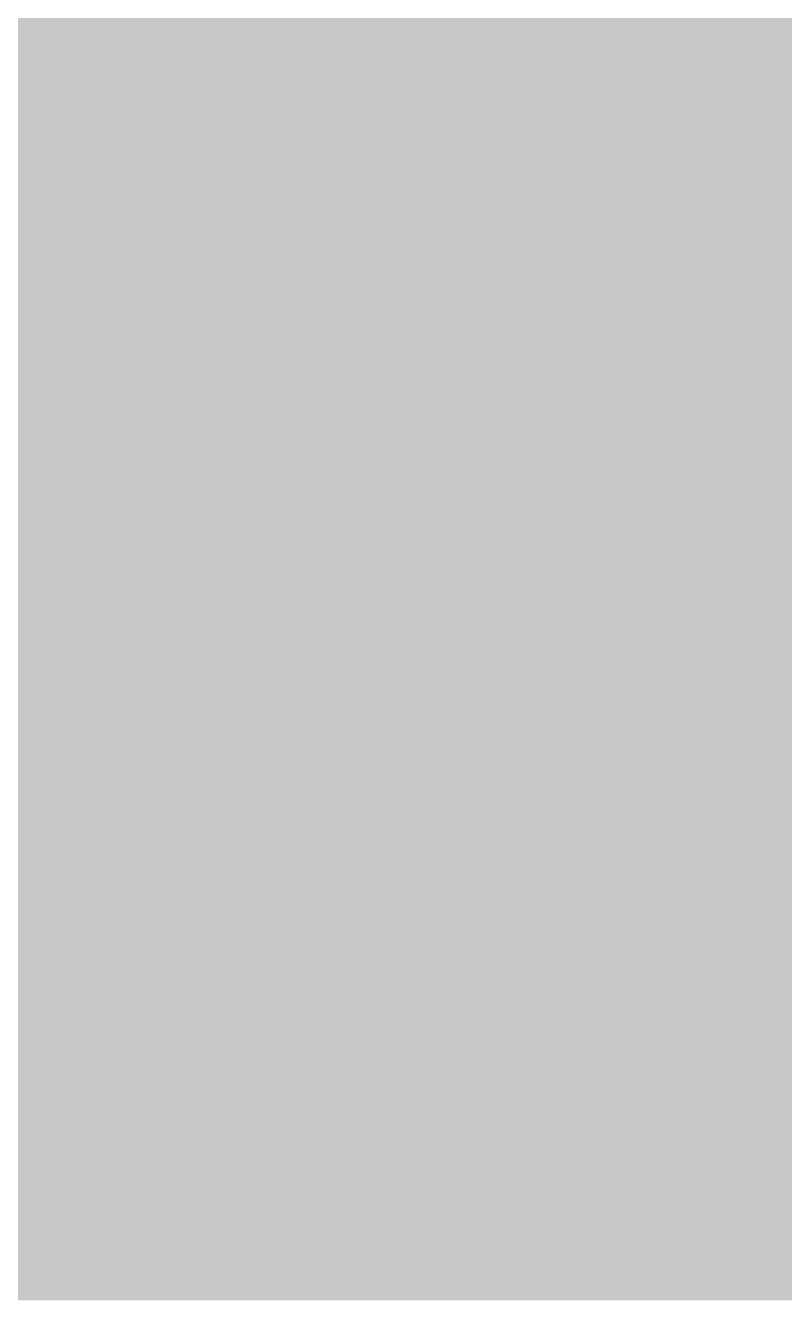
# Model space of a CAD drawing. Extents: x -0.1 to 65.1, y -1.2 to 30.1.
# Drawn here: x 26.0352 to 26.3095, y 4.9156 to 5.3763 of the extents above; entities that cross this region are included whole.
import ezdxf

# ---------------------------------------------------------------- set-up
doc = ezdxf.new("R2010")
doc.units = 0
doc.header["$MEASUREMENT"] = 0
doc.layers.get('0').update_dxf_attribs({"linetype": 'CONTINUOUS'})
doc.layers.add('2D_LINE_126', color=7, linetype='CONTINUOUS')

# ---------------------------------------------------------------- blocks, each defined once
blk = doc.blocks.new('SMOOTH_0$0254')
at = {"const_width": 0.0127}
blk.add_lwpolyline([(-0.00635, 0, 1), (0.00635, 0, 1)], format="xyb", close=True, dxfattribs=at)
blk = doc.blocks.new('DRAWING_63')
at = {"layer": '2D_LINE_126', "const_width": 0.0254}
for points in [[(-4.33197, -2.35458), (-4.32054, -2.35458), (-4.30911, -2.35458), (-4.29768, -2.35458), (-4.29768, -2.34315), (-4.28625, -2.34315), (-4.27482, -2.34315), (-4.26339, -2.34315), (-4.25196, -2.34315), (-4.24053, -2.34315), (-4.24053, -2.33172), (-4.2291, -2.33172), (-4.21767, -2.33172), (-4.20624, -2.33172), (-4.19481, -2.33172), (-4.18338, -2.33172), (-4.17195, -2.33172), (-4.16052, -2.33172), (-4.14909, -2.33172), (-4.13766, -2.33172), (-4.12623, -2.33172), (-4.1148, -2.33172), (-4.10337, -2.33172), (-4.09194, -2.33172), (-4.08051, -2.33172), (-4.06908, -2.33172), (-4.05765, -2.33172), (-4.04622, -2.33172), (-4.03479, -2.33172), (-4.02336, -2.33172)], [(-4.33197, -2.57175), (-4.32054, -2.57175), (-4.30911, -2.57175), (-4.29768, -2.57175), (-4.28625, -2.57175), (-4.27482, -2.57175), (-4.26339, -2.57175), (-4.25196, -2.57175), (-4.24053, -2.57175), (-4.2291, -2.57175), (-4.21767, -2.57175), (-4.20624, -2.57175), (-4.19481, -2.57175), (-4.18338, -2.57175), (-4.17195, -2.57175), (-4.16052, -2.57175), (-4.14909, -2.57175), (-4.13766, -2.57175), (-4.12623, -2.57175), (-4.1148, -2.57175), (-4.10337, -2.57175), (-4.09194, -2.57175), (-4.08051, -2.57175), (-4.06908, -2.57175), (-4.05765, -2.57175), (-4.04622, -2.57175), (-4.03479, -2.57175), (-4.02336, -2.57175)], [(-4.33197, -2.46888), (-4.32054, -2.46888), (-4.30911, -2.46888), (-4.29768, -2.46888), (-4.29768, -2.45745), (-4.28625, -2.45745), (-4.27482, -2.45745), (-4.26339, -2.45745), (-4.25196, -2.45745), (-4.24053, -2.45745), (-4.24053, -2.44602), (-4.2291, -2.44602), (-4.21767, -2.44602), (-4.20624, -2.44602), (-4.19481, -2.44602), (-4.18338, -2.44602), (-4.17195, -2.44602), (-4.16052, -2.44602), (-4.14909, -2.44602), (-4.13766, -2.44602), (-4.12623, -2.44602), (-4.1148, -2.44602), (-4.10337, -2.44602), (-4.09194, -2.44602), (-4.08051, -2.44602), (-4.06908, -2.44602), (-4.05765, -2.44602), (-4.04622, -2.44602), (-4.03479, -2.44602), (-4.02336, -2.44602)], [(-4.33197, -2.30886), (-4.32054, -2.30886), (-4.30911, -2.30886), (-4.29768, -2.30886), (-4.29768, -2.29743), (-4.28625, -2.29743), (-4.27482, -2.29743), (-4.26339, -2.29743), (-4.25196, -2.29743), (-4.24053, -2.29743), (-4.24053, -2.286), (-4.2291, -2.286), (-4.21767, -2.286), (-4.20624, -2.286), (-4.19481, -2.286), (-4.18338, -2.286), (-4.17195, -2.286), (-4.16052, -2.286), (-4.14909, -2.286), (-4.13766, -2.286), (-4.12623, -2.286), (-4.1148, -2.286), (-4.10337, -2.286), (-4.09194, -2.286), (-4.08051, -2.286), (-4.06908, -2.286), (-4.05765, -2.286), (-4.04622, -2.286), (-4.03479, -2.286), (-4.02336, -2.286)], [(-4.33197, -2.24028), (-4.32054, -2.24028), (-4.30911, -2.24028), (-4.29768, -2.24028), (-4.29768, -2.22885), (-4.28625, -2.22885), (-4.27482, -2.22885), (-4.26339, -2.22885), (-4.25196, -2.22885), (-4.24053, -2.22885), (-4.24053, -2.21742), (-4.2291, -2.21742), (-4.21767, -2.21742), (-4.20624, -2.21742), (-4.19481, -2.21742), (-4.18338, -2.21742), (-4.17195, -2.21742), (-4.16052, -2.21742), (-4.14909, -2.21742), (-4.13766, -2.21742), (-4.12623, -2.21742), (-4.1148, -2.21742), (-4.10337, -2.21742), (-4.09194, -2.21742), (-4.08051, -2.21742), (-4.06908, -2.21742), (-4.05765, -2.21742), (-4.04622, -2.21742), (-4.03479, -2.21742), (-4.02336, -2.21742)], [(-4.33197, -2.19456), (-4.32054, -2.19456), (-4.30911, -2.19456), (-4.29768, -2.19456), (-4.29768, -2.18313), (-4.28625, -2.18313), (-4.27482, -2.18313), (-4.26339, -2.18313), (-4.25196, -2.18313), (-4.24053, -2.18313), (-4.24053, -2.1717), (-4.2291, -2.1717), (-4.21767, -2.1717), (-4.20624, -2.1717), (-4.19481, -2.1717), (-4.18338, -2.1717), (-4.17195, -2.1717), (-4.16052, -2.1717), (-4.14909, -2.1717), (-4.13766, -2.1717), (-4.12623, -2.1717), (-4.1148, -2.1717), (-4.10337, -2.1717), (-4.09194, -2.1717), (-4.08051, -2.1717), (-4.06908, -2.1717), (-4.05765, -2.1717), (-4.04622, -2.1717), (-4.03479, -2.1717), (-4.02336, -2.1717)], [(-4.2291, -2.57175), (-4.2291, -2.56032), (-4.2291, -2.54889), (-4.2291, -2.53746), (-4.2291, -2.52603), (-4.2291, -2.5146), (-4.2291, -2.50317), (-4.2291, -2.49174), (-4.2291, -2.48031), (-4.2291, -2.46888), (-4.2291, -2.45745), (-4.2291, -2.44602), (-4.2291, -2.43459), (-4.2291, -2.42316), (-4.2291, -2.41173), (-4.2291, -2.4003), (-4.2291, -2.38887), (-4.2291, -2.37744), (-4.2291, -2.36601), (-4.2291, -2.35458), (-4.2291, -2.34315), (-4.2291, -2.33172), (-4.2291, -2.32029), (-4.2291, -2.30886), (-4.2291, -2.29743), (-4.2291, -2.286), (-4.2291, -2.27457), (-4.2291, -2.26314), (-4.2291, -2.25171), (-4.2291, -2.24028), (-4.2291, -2.22885), (-4.2291, -2.21742), (-4.2291, -2.20599), (-4.2291, -2.19456), (-4.2291, -2.18313), (-4.2291, -2.1717), (-4.2291, -2.16027), (-4.2291, -2.14884), (-4.2291, -2.13741), (-4.2291, -2.12598), (-4.2291, -2.11455), (-4.2291, -2.10312)], [(-4.21767, -2.57175), (-4.21767, -2.56032), (-4.21767, -2.54889), (-4.21767, -2.53746), (-4.21767, -2.52603), (-4.21767, -2.5146), (-4.21767, -2.50317), (-4.21767, -2.49174), (-4.21767, -2.48031), (-4.21767, -2.46888), (-4.21767, -2.45745), (-4.21767, -2.44602), (-4.21767, -2.43459), (-4.21767, -2.42316), (-4.21767, -2.41173), (-4.21767, -2.4003), (-4.21767, -2.38887), (-4.21767, -2.37744), (-4.21767, -2.36601), (-4.21767, -2.35458), (-4.21767, -2.34315), (-4.21767, -2.33172), (-4.21767, -2.32029), (-4.21767, -2.30886), (-4.21767, -2.29743), (-4.21767, -2.286), (-4.21767, -2.27457), (-4.21767, -2.26314), (-4.21767, -2.25171), (-4.21767, -2.24028), (-4.21767, -2.22885), (-4.21767, -2.21742), (-4.21767, -2.20599), (-4.21767, -2.19456), (-4.21767, -2.18313), (-4.21767, -2.1717), (-4.21767, -2.16027), (-4.21767, -2.14884), (-4.21767, -2.13741), (-4.21767, -2.12598), (-4.21767, -2.11455), (-4.21767, -2.10312)], [(-4.20624, -2.57175), (-4.20624, -2.56032), (-4.20624, -2.54889), (-4.20624, -2.53746), (-4.20624, -2.52603), (-4.20624, -2.5146), (-4.20624, -2.50317), (-4.20624, -2.49174), (-4.20624, -2.48031), (-4.20624, -2.46888), (-4.20624, -2.45745), (-4.20624, -2.44602), (-4.20624, -2.43459), (-4.20624, -2.42316), (-4.20624, -2.41173), (-4.20624, -2.4003), (-4.20624, -2.38887), (-4.20624, -2.37744), (-4.20624, -2.36601), (-4.20624, -2.35458), (-4.20624, -2.34315), (-4.20624, -2.33172), (-4.20624, -2.32029), (-4.20624, -2.30886), (-4.20624, -2.29743), (-4.20624, -2.286), (-4.20624, -2.27457), (-4.20624, -2.26314), (-4.20624, -2.25171), (-4.20624, -2.24028), (-4.20624, -2.22885), (-4.20624, -2.21742), (-4.20624, -2.20599), (-4.20624, -2.19456), (-4.20624, -2.18313), (-4.20624, -2.1717), (-4.20624, -2.16027), (-4.20624, -2.14884), (-4.20624, -2.13741), (-4.20624, -2.12598), (-4.20624, -2.11455), (-4.20624, -2.10312)], [(-4.19481, -2.57175), (-4.19481, -2.56032), (-4.19481, -2.54889), (-4.19481, -2.53746), (-4.19481, -2.52603), (-4.19481, -2.5146), (-4.19481, -2.50317), (-4.19481, -2.49174), (-4.19481, -2.48031), (-4.19481, -2.46888), (-4.19481, -2.45745), (-4.19481, -2.44602), (-4.19481, -2.43459), (-4.19481, -2.42316), (-4.19481, -2.41173), (-4.19481, -2.4003), (-4.19481, -2.38887), (-4.19481, -2.37744), (-4.19481, -2.36601), (-4.19481, -2.35458), (-4.19481, -2.34315), (-4.19481, -2.33172), (-4.19481, -2.32029), (-4.19481, -2.30886), (-4.19481, -2.29743), (-4.19481, -2.286), (-4.19481, -2.27457), (-4.19481, -2.26314), (-4.19481, -2.25171), (-4.19481, -2.24028), (-4.19481, -2.22885), (-4.19481, -2.21742), (-4.19481, -2.20599), (-4.19481, -2.19456), (-4.19481, -2.18313), (-4.19481, -2.1717), (-4.19481, -2.16027), (-4.19481, -2.14884), (-4.19481, -2.13741), (-4.19481, -2.12598), (-4.19481, -2.11455), (-4.19481, -2.10312)], [(-4.18338, -2.57175), (-4.18338, -2.56032), (-4.18338, -2.54889), (-4.18338, -2.53746), (-4.18338, -2.52603), (-4.18338, -2.5146), (-4.18338, -2.50317), (-4.18338, -2.49174), (-4.18338, -2.48031), (-4.18338, -2.46888), (-4.18338, -2.45745), (-4.18338, -2.44602), (-4.18338, -2.43459), (-4.18338, -2.42316), (-4.18338, -2.41173), (-4.18338, -2.4003), (-4.18338, -2.38887), (-4.18338, -2.37744), (-4.18338, -2.36601), (-4.18338, -2.35458), (-4.18338, -2.34315), (-4.18338, -2.33172), (-4.18338, -2.32029), (-4.18338, -2.30886), (-4.18338, -2.29743), (-4.18338, -2.286), (-4.18338, -2.27457), (-4.18338, -2.26314), (-4.18338, -2.25171), (-4.18338, -2.24028), (-4.18338, -2.22885), (-4.18338, -2.21742), (-4.18338, -2.20599), (-4.18338, -2.19456), (-4.18338, -2.18313), (-4.18338, -2.1717), (-4.18338, -2.16027), (-4.18338, -2.14884), (-4.18338, -2.13741), (-4.18338, -2.12598), (-4.18338, -2.11455), (-4.18338, -2.10312)], [(-4.17195, -2.57175), (-4.17195, -2.56032), (-4.17195, -2.54889), (-4.17195, -2.53746), (-4.17195, -2.52603), (-4.17195, -2.5146), (-4.17195, -2.50317), (-4.17195, -2.49174), (-4.17195, -2.48031), (-4.17195, -2.46888), (-4.17195, -2.45745), (-4.17195, -2.44602), (-4.17195, -2.43459), (-4.17195, -2.42316), (-4.17195, -2.41173), (-4.17195, -2.4003), (-4.17195, -2.38887), (-4.17195, -2.37744), (-4.17195, -2.36601), (-4.17195, -2.35458), (-4.17195, -2.34315), (-4.17195, -2.33172), (-4.17195, -2.32029), (-4.17195, -2.30886), (-4.17195, -2.29743), (-4.17195, -2.286), (-4.17195, -2.27457), (-4.17195, -2.26314), (-4.17195, -2.25171), (-4.17195, -2.24028), (-4.17195, -2.22885), (-4.17195, -2.21742), (-4.17195, -2.20599), (-4.17195, -2.19456), (-4.17195, -2.18313), (-4.17195, -2.1717), (-4.17195, -2.16027), (-4.17195, -2.14884), (-4.17195, -2.13741), (-4.17195, -2.12598), (-4.17195, -2.11455), (-4.17195, -2.10312)], [(-4.16052, -2.57175), (-4.16052, -2.56032), (-4.16052, -2.54889), (-4.16052, -2.53746), (-4.16052, -2.52603), (-4.16052, -2.5146), (-4.16052, -2.50317), (-4.16052, -2.49174), (-4.16052, -2.48031), (-4.16052, -2.46888), (-4.16052, -2.45745), (-4.16052, -2.44602), (-4.16052, -2.43459), (-4.16052, -2.42316), (-4.16052, -2.41173), (-4.16052, -2.4003), (-4.16052, -2.38887), (-4.16052, -2.37744), (-4.16052, -2.36601), (-4.16052, -2.35458), (-4.16052, -2.34315), (-4.16052, -2.33172), (-4.16052, -2.32029), (-4.16052, -2.30886), (-4.16052, -2.29743), (-4.16052, -2.286), (-4.16052, -2.27457), (-4.16052, -2.26314), (-4.16052, -2.25171), (-4.16052, -2.24028), (-4.16052, -2.22885), (-4.16052, -2.21742), (-4.16052, -2.20599), (-4.16052, -2.19456), (-4.16052, -2.18313), (-4.16052, -2.1717), (-4.16052, -2.16027), (-4.16052, -2.14884), (-4.16052, -2.13741), (-4.16052, -2.12598), (-4.16052, -2.11455), (-4.16052, -2.10312)], [(-4.14909, -2.57175), (-4.14909, -2.56032), (-4.14909, -2.54889), (-4.14909, -2.53746), (-4.14909, -2.52603), (-4.14909, -2.5146), (-4.14909, -2.50317), (-4.14909, -2.49174), (-4.14909, -2.48031), (-4.14909, -2.46888), (-4.14909, -2.45745), (-4.14909, -2.44602), (-4.14909, -2.43459), (-4.14909, -2.42316), (-4.14909, -2.41173), (-4.14909, -2.4003), (-4.14909, -2.38887), (-4.14909, -2.37744), (-4.14909, -2.36601), (-4.14909, -2.35458), (-4.14909, -2.34315), (-4.14909, -2.33172), (-4.14909, -2.32029), (-4.14909, -2.30886), (-4.14909, -2.29743), (-4.14909, -2.286), (-4.14909, -2.27457), (-4.14909, -2.26314), (-4.14909, -2.25171), (-4.14909, -2.24028), (-4.14909, -2.22885), (-4.14909, -2.21742), (-4.14909, -2.20599), (-4.14909, -2.19456), (-4.14909, -2.18313), (-4.14909, -2.1717), (-4.14909, -2.16027), (-4.14909, -2.14884), (-4.14909, -2.13741), (-4.14909, -2.12598), (-4.14909, -2.11455), (-4.14909, -2.10312)], [(-4.13766, -2.57175), (-4.13766, -2.56032), (-4.13766, -2.54889), (-4.13766, -2.53746), (-4.13766, -2.52603), (-4.13766, -2.5146), (-4.13766, -2.50317), (-4.13766, -2.49174), (-4.13766, -2.48031), (-4.13766, -2.46888), (-4.13766, -2.45745), (-4.13766, -2.44602), (-4.13766, -2.43459), (-4.13766, -2.42316), (-4.13766, -2.41173), (-4.13766, -2.4003), (-4.13766, -2.38887), (-4.13766, -2.37744), (-4.13766, -2.36601), (-4.13766, -2.35458), (-4.13766, -2.34315), (-4.13766, -2.33172), (-4.13766, -2.32029), (-4.13766, -2.30886), (-4.13766, -2.29743), (-4.13766, -2.286), (-4.13766, -2.27457), (-4.13766, -2.26314), (-4.13766, -2.25171), (-4.13766, -2.24028), (-4.13766, -2.22885), (-4.13766, -2.21742), (-4.13766, -2.20599), (-4.13766, -2.19456), (-4.13766, -2.18313), (-4.13766, -2.1717), (-4.13766, -2.16027), (-4.13766, -2.14884), (-4.13766, -2.13741), (-4.13766, -2.12598), (-4.13766, -2.11455), (-4.13766, -2.10312)], [(-4.12623, -2.57175), (-4.12623, -2.56032), (-4.12623, -2.54889), (-4.12623, -2.53746), (-4.12623, -2.52603), (-4.12623, -2.5146), (-4.12623, -2.50317), (-4.12623, -2.49174), (-4.12623, -2.48031), (-4.12623, -2.46888), (-4.12623, -2.45745), (-4.12623, -2.44602), (-4.12623, -2.43459), (-4.12623, -2.42316), (-4.12623, -2.41173), (-4.12623, -2.4003), (-4.12623, -2.38887), (-4.12623, -2.37744), (-4.12623, -2.36601), (-4.12623, -2.35458), (-4.12623, -2.34315), (-4.12623, -2.33172), (-4.12623, -2.32029), (-4.12623, -2.30886), (-4.12623, -2.29743), (-4.12623, -2.286), (-4.12623, -2.27457), (-4.12623, -2.26314), (-4.12623, -2.25171), (-4.12623, -2.24028), (-4.12623, -2.22885), (-4.12623, -2.21742), (-4.12623, -2.20599), (-4.12623, -2.19456), (-4.12623, -2.18313), (-4.12623, -2.1717), (-4.12623, -2.16027), (-4.12623, -2.14884), (-4.12623, -2.13741), (-4.12623, -2.12598), (-4.12623, -2.11455), (-4.12623, -2.10312)], [(-4.1148, -2.57175), (-4.1148, -2.56032), (-4.1148, -2.54889), (-4.1148, -2.53746), (-4.1148, -2.52603), (-4.1148, -2.5146), (-4.1148, -2.50317), (-4.1148, -2.49174), (-4.1148, -2.48031), (-4.1148, -2.46888), (-4.1148, -2.45745), (-4.1148, -2.44602), (-4.1148, -2.43459), (-4.1148, -2.42316), (-4.1148, -2.41173), (-4.1148, -2.4003), (-4.1148, -2.38887), (-4.1148, -2.37744), (-4.1148, -2.36601), (-4.1148, -2.35458), (-4.1148, -2.34315), (-4.1148, -2.33172), (-4.1148, -2.32029), (-4.1148, -2.30886), (-4.1148, -2.29743), (-4.1148, -2.286), (-4.1148, -2.27457), (-4.1148, -2.26314), (-4.1148, -2.25171), (-4.1148, -2.24028), (-4.1148, -2.22885), (-4.1148, -2.21742), (-4.1148, -2.20599), (-4.1148, -2.19456), (-4.1148, -2.18313), (-4.1148, -2.1717), (-4.1148, -2.16027), (-4.1148, -2.14884), (-4.1148, -2.13741), (-4.1148, -2.12598), (-4.1148, -2.11455), (-4.1148, -2.10312)], [(-4.10337, -2.57175), (-4.10337, -2.56032), (-4.10337, -2.54889), (-4.10337, -2.53746), (-4.10337, -2.52603), (-4.10337, -2.5146), (-4.10337, -2.50317), (-4.10337, -2.49174), (-4.10337, -2.48031), (-4.10337, -2.46888), (-4.10337, -2.45745), (-4.10337, -2.44602), (-4.10337, -2.43459), (-4.10337, -2.42316), (-4.10337, -2.41173), (-4.10337, -2.4003), (-4.10337, -2.38887), (-4.10337, -2.37744), (-4.10337, -2.36601), (-4.10337, -2.35458), (-4.10337, -2.34315), (-4.10337, -2.33172), (-4.10337, -2.32029), (-4.10337, -2.30886), (-4.10337, -2.29743), (-4.10337, -2.286), (-4.10337, -2.27457), (-4.10337, -2.26314), (-4.10337, -2.25171), (-4.10337, -2.24028), (-4.10337, -2.22885), (-4.10337, -2.21742), (-4.10337, -2.20599), (-4.10337, -2.19456), (-4.10337, -2.18313), (-4.10337, -2.1717), (-4.10337, -2.16027), (-4.10337, -2.14884), (-4.10337, -2.13741), (-4.10337, -2.12598), (-4.10337, -2.11455), (-4.10337, -2.10312)], [(-4.09194, -2.57175), (-4.09194, -2.56032), (-4.09194, -2.54889), (-4.09194, -2.53746), (-4.09194, -2.52603), (-4.09194, -2.5146), (-4.09194, -2.50317), (-4.09194, -2.49174), (-4.09194, -2.48031), (-4.09194, -2.46888), (-4.09194, -2.45745), (-4.09194, -2.44602), (-4.09194, -2.43459), (-4.09194, -2.42316), (-4.09194, -2.41173), (-4.09194, -2.4003), (-4.09194, -2.38887), (-4.09194, -2.37744), (-4.09194, -2.36601), (-4.09194, -2.35458), (-4.09194, -2.34315), (-4.09194, -2.33172), (-4.09194, -2.32029), (-4.09194, -2.30886), (-4.09194, -2.29743), (-4.09194, -2.286), (-4.09194, -2.27457), (-4.09194, -2.26314), (-4.09194, -2.25171), (-4.09194, -2.24028), (-4.09194, -2.22885), (-4.09194, -2.21742), (-4.09194, -2.20599), (-4.09194, -2.19456), (-4.09194, -2.18313), (-4.09194, -2.1717), (-4.09194, -2.16027), (-4.09194, -2.14884), (-4.09194, -2.13741), (-4.09194, -2.12598), (-4.09194, -2.11455), (-4.09194, -2.10312)], [(-4.08051, -2.57175), (-4.08051, -2.56032), (-4.08051, -2.54889), (-4.08051, -2.53746), (-4.08051, -2.52603), (-4.08051, -2.5146), (-4.08051, -2.50317), (-4.08051, -2.49174), (-4.08051, -2.48031), (-4.08051, -2.46888), (-4.08051, -2.45745), (-4.08051, -2.44602), (-4.08051, -2.43459), (-4.08051, -2.42316), (-4.08051, -2.41173), (-4.08051, -2.4003), (-4.08051, -2.38887), (-4.08051, -2.37744), (-4.08051, -2.36601), (-4.08051, -2.35458), (-4.08051, -2.34315), (-4.08051, -2.33172), (-4.08051, -2.32029), (-4.08051, -2.30886), (-4.08051, -2.29743), (-4.08051, -2.286), (-4.08051, -2.27457), (-4.08051, -2.26314), (-4.08051, -2.25171), (-4.08051, -2.24028), (-4.08051, -2.22885), (-4.08051, -2.21742), (-4.08051, -2.20599), (-4.08051, -2.19456), (-4.08051, -2.18313), (-4.08051, -2.1717), (-4.08051, -2.16027), (-4.08051, -2.14884), (-4.08051, -2.13741), (-4.08051, -2.12598), (-4.08051, -2.11455), (-4.08051, -2.10312)], [(-4.06908, -2.57175), (-4.06908, -2.56032), (-4.06908, -2.54889), (-4.06908, -2.53746), (-4.06908, -2.52603), (-4.06908, -2.5146), (-4.06908, -2.50317), (-4.06908, -2.49174), (-4.06908, -2.48031), (-4.06908, -2.46888), (-4.06908, -2.45745), (-4.06908, -2.44602), (-4.06908, -2.43459), (-4.06908, -2.42316), (-4.06908, -2.41173), (-4.06908, -2.4003), (-4.06908, -2.38887), (-4.06908, -2.37744), (-4.06908, -2.36601), (-4.06908, -2.35458), (-4.06908, -2.34315), (-4.06908, -2.33172), (-4.06908, -2.32029), (-4.06908, -2.30886), (-4.06908, -2.29743), (-4.06908, -2.286), (-4.06908, -2.27457), (-4.06908, -2.26314), (-4.06908, -2.25171), (-4.06908, -2.24028), (-4.06908, -2.22885), (-4.06908, -2.21742), (-4.06908, -2.20599), (-4.06908, -2.19456), (-4.06908, -2.18313), (-4.06908, -2.1717), (-4.06908, -2.16027), (-4.06908, -2.14884), (-4.06908, -2.13741), (-4.06908, -2.12598), (-4.06908, -2.11455), (-4.06908, -2.10312)], [(-4.05765, -2.57175), (-4.05765, -2.56032), (-4.05765, -2.54889), (-4.05765, -2.53746), (-4.05765, -2.52603), (-4.05765, -2.5146), (-4.05765, -2.50317), (-4.05765, -2.49174), (-4.05765, -2.48031), (-4.05765, -2.46888), (-4.05765, -2.45745), (-4.05765, -2.44602), (-4.05765, -2.43459), (-4.05765, -2.42316), (-4.05765, -2.41173), (-4.05765, -2.4003), (-4.05765, -2.38887), (-4.05765, -2.37744), (-4.05765, -2.36601), (-4.05765, -2.35458), (-4.05765, -2.34315), (-4.05765, -2.33172), (-4.05765, -2.32029), (-4.05765, -2.30886), (-4.05765, -2.29743), (-4.05765, -2.286), (-4.05765, -2.27457), (-4.05765, -2.26314), (-4.05765, -2.25171), (-4.05765, -2.24028), (-4.05765, -2.22885), (-4.05765, -2.21742), (-4.05765, -2.20599), (-4.05765, -2.19456), (-4.05765, -2.18313), (-4.05765, -2.1717), (-4.05765, -2.16027), (-4.05765, -2.14884), (-4.05765, -2.13741), (-4.05765, -2.12598), (-4.05765, -2.11455), (-4.05765, -2.10312)], [(-4.04622, -2.57175), (-4.04622, -2.56032), (-4.04622, -2.54889), (-4.04622, -2.53746), (-4.04622, -2.52603), (-4.04622, -2.5146), (-4.04622, -2.50317), (-4.04622, -2.49174), (-4.04622, -2.48031), (-4.04622, -2.46888), (-4.04622, -2.45745), (-4.04622, -2.44602), (-4.04622, -2.43459), (-4.04622, -2.42316), (-4.04622, -2.41173), (-4.04622, -2.4003), (-4.04622, -2.38887), (-4.04622, -2.37744), (-4.04622, -2.36601), (-4.04622, -2.35458), (-4.04622, -2.34315), (-4.04622, -2.33172), (-4.04622, -2.32029), (-4.04622, -2.30886), (-4.04622, -2.29743), (-4.04622, -2.286), (-4.04622, -2.27457), (-4.04622, -2.26314), (-4.04622, -2.25171), (-4.04622, -2.24028), (-4.04622, -2.22885), (-4.04622, -2.21742), (-4.04622, -2.20599), (-4.04622, -2.19456), (-4.04622, -2.18313), (-4.04622, -2.1717), (-4.04622, -2.16027), (-4.04622, -2.14884), (-4.04622, -2.13741), (-4.04622, -2.12598), (-4.04622, -2.11455), (-4.04622, -2.10312)], [(-4.03479, -2.57175), (-4.03479, -2.56032), (-4.03479, -2.54889), (-4.03479, -2.53746), (-4.03479, -2.52603), (-4.03479, -2.5146), (-4.03479, -2.50317), (-4.03479, -2.49174), (-4.03479, -2.48031), (-4.03479, -2.46888), (-4.03479, -2.45745), (-4.03479, -2.44602), (-4.03479, -2.43459), (-4.03479, -2.42316), (-4.03479, -2.41173), (-4.03479, -2.4003), (-4.03479, -2.38887), (-4.03479, -2.37744), (-4.03479, -2.36601), (-4.03479, -2.35458), (-4.03479, -2.34315), (-4.03479, -2.33172), (-4.03479, -2.32029), (-4.03479, -2.30886), (-4.03479, -2.29743), (-4.03479, -2.286), (-4.03479, -2.27457), (-4.03479, -2.26314), (-4.03479, -2.25171), (-4.03479, -2.24028), (-4.03479, -2.22885), (-4.03479, -2.21742), (-4.03479, -2.20599), (-4.03479, -2.19456), (-4.03479, -2.18313), (-4.03479, -2.1717), (-4.03479, -2.16027), (-4.03479, -2.14884), (-4.03479, -2.13741), (-4.03479, -2.12598), (-4.03479, -2.11455), (-4.03479, -2.10312)], [(-4.33197, -2.41173), (-4.32054, -2.41173), (-4.30911, -2.41173), (-4.29768, -2.41173), (-4.29768, -2.4003), (-4.28625, -2.4003), (-4.27482, -2.4003), (-4.26339, -2.4003), (-4.25196, -2.4003), (-4.24053, -2.4003), (-4.24053, -2.38887), (-4.2291, -2.38887), (-4.21767, -2.38887), (-4.20624, -2.38887), (-4.19481, -2.38887), (-4.18338, -2.38887), (-4.17195, -2.38887), (-4.16052, -2.38887), (-4.14909, -2.38887), (-4.13766, -2.38887), (-4.12623, -2.38887), (-4.1148, -2.38887), (-4.10337, -2.38887), (-4.09194, -2.38887), (-4.08051, -2.38887), (-4.06908, -2.38887), (-4.05765, -2.38887), (-4.04622, -2.38887), (-4.03479, -2.38887), (-4.02336, -2.38887)], [(-4.02336, -2.37744), (-4.03479, -2.37744), (-4.04622, -2.37744), (-4.05765, -2.37744), (-4.06908, -2.37744), (-4.08051, -2.37744), (-4.09194, -2.37744), (-4.10337, -2.37744), (-4.1148, -2.37744), (-4.12623, -2.37744), (-4.13766, -2.37744), (-4.14909, -2.37744), (-4.16052, -2.37744), (-4.17195, -2.37744), (-4.18338, -2.37744), (-4.19481, -2.37744), (-4.20624, -2.37744), (-4.21767, -2.37744), (-4.2291, -2.37744), (-4.24053, -2.37744), (-4.24053, -2.38887), (-4.25196, -2.38887), (-4.26339, -2.38887), (-4.27482, -2.38887), (-4.28625, -2.38887), (-4.29768, -2.38887), (-4.29768, -2.4003), (-4.30911, -2.4003), (-4.32054, -2.4003), (-4.33197, -2.4003)], [(-4.28625, -2.57175), (-4.28625, -2.56032), (-4.28625, -2.54889), (-4.28625, -2.53746), (-4.28625, -2.52603), (-4.28625, -2.5146), (-4.28625, -2.50317), (-4.28625, -2.49174), (-4.28625, -2.48031), (-4.28625, -2.46888), (-4.28625, -2.45745), (-4.28625, -2.44602), (-4.28625, -2.43459), (-4.28625, -2.42316), (-4.28625, -2.41173), (-4.28625, -2.4003), (-4.28625, -2.38887), (-4.28625, -2.37744), (-4.28625, -2.36601), (-4.28625, -2.35458), (-4.28625, -2.34315), (-4.28625, -2.33172), (-4.28625, -2.32029), (-4.28625, -2.30886), (-4.28625, -2.29743), (-4.28625, -2.286), (-4.28625, -2.27457), (-4.28625, -2.26314), (-4.28625, -2.25171), (-4.28625, -2.24028), (-4.28625, -2.22885), (-4.28625, -2.21742), (-4.28625, -2.20599), (-4.28625, -2.19456), (-4.28625, -2.18313), (-4.28625, -2.1717), (-4.28625, -2.16027), (-4.28625, -2.14884), (-4.28625, -2.13741), (-4.28625, -2.12598), (-4.28625, -2.11455), (-4.28625, -2.10312)], [(-4.27482, -2.57175), (-4.27482, -2.56032), (-4.27482, -2.54889), (-4.27482, -2.53746), (-4.27482, -2.52603), (-4.27482, -2.5146), (-4.27482, -2.50317), (-4.27482, -2.49174), (-4.27482, -2.48031), (-4.27482, -2.46888), (-4.27482, -2.45745), (-4.27482, -2.44602), (-4.27482, -2.43459), (-4.27482, -2.42316), (-4.27482, -2.41173), (-4.27482, -2.4003), (-4.27482, -2.38887), (-4.27482, -2.37744), (-4.27482, -2.36601), (-4.27482, -2.35458), (-4.27482, -2.34315), (-4.27482, -2.33172), (-4.27482, -2.32029), (-4.27482, -2.30886), (-4.27482, -2.29743), (-4.27482, -2.286), (-4.27482, -2.27457), (-4.27482, -2.26314), (-4.27482, -2.25171), (-4.27482, -2.24028), (-4.27482, -2.22885), (-4.27482, -2.21742), (-4.27482, -2.20599), (-4.27482, -2.19456), (-4.27482, -2.18313), (-4.27482, -2.1717), (-4.27482, -2.16027), (-4.27482, -2.14884), (-4.27482, -2.13741), (-4.27482, -2.12598), (-4.27482, -2.11455), (-4.27482, -2.10312)], [(-4.26339, -2.57175), (-4.26339, -2.56032), (-4.26339, -2.54889), (-4.26339, -2.53746), (-4.26339, -2.52603), (-4.26339, -2.5146), (-4.26339, -2.50317), (-4.26339, -2.49174), (-4.26339, -2.48031), (-4.26339, -2.46888), (-4.26339, -2.45745), (-4.26339, -2.44602), (-4.26339, -2.43459), (-4.26339, -2.42316), (-4.26339, -2.41173), (-4.26339, -2.4003), (-4.26339, -2.38887), (-4.26339, -2.37744), (-4.26339, -2.36601), (-4.26339, -2.35458), (-4.26339, -2.34315), (-4.26339, -2.33172), (-4.26339, -2.32029), (-4.26339, -2.30886), (-4.26339, -2.29743), (-4.26339, -2.286), (-4.26339, -2.27457), (-4.26339, -2.26314), (-4.26339, -2.25171), (-4.26339, -2.24028), (-4.26339, -2.22885), (-4.26339, -2.21742), (-4.26339, -2.20599), (-4.26339, -2.19456), (-4.26339, -2.18313), (-4.26339, -2.1717), (-4.26339, -2.16027), (-4.26339, -2.14884), (-4.26339, -2.13741), (-4.26339, -2.12598), (-4.26339, -2.11455), (-4.26339, -2.10312)], [(-4.25196, -2.57175), (-4.25196, -2.56032), (-4.25196, -2.54889), (-4.25196, -2.53746), (-4.25196, -2.52603), (-4.25196, -2.5146), (-4.25196, -2.50317), (-4.25196, -2.49174), (-4.25196, -2.48031), (-4.25196, -2.46888), (-4.25196, -2.45745), (-4.25196, -2.44602), (-4.25196, -2.43459), (-4.25196, -2.42316), (-4.25196, -2.41173), (-4.25196, -2.4003), (-4.25196, -2.38887), (-4.25196, -2.37744), (-4.25196, -2.36601), (-4.25196, -2.35458), (-4.25196, -2.34315), (-4.25196, -2.33172), (-4.25196, -2.32029), (-4.25196, -2.30886), (-4.25196, -2.29743), (-4.25196, -2.286), (-4.25196, -2.27457), (-4.25196, -2.26314), (-4.25196, -2.25171), (-4.25196, -2.24028), (-4.25196, -2.22885), (-4.25196, -2.21742), (-4.25196, -2.20599), (-4.25196, -2.19456), (-4.25196, -2.18313), (-4.25196, -2.1717), (-4.25196, -2.16027), (-4.25196, -2.14884), (-4.25196, -2.13741), (-4.25196, -2.12598), (-4.25196, -2.11455), (-4.25196, -2.10312)], [(-4.32054, -2.57175), (-4.32054, -2.56032), (-4.32054, -2.54889), (-4.32054, -2.53746), (-4.32054, -2.52603), (-4.32054, -2.5146), (-4.32054, -2.50317), (-4.32054, -2.49174), (-4.32054, -2.48031), (-4.32054, -2.46888), (-4.32054, -2.45745), (-4.32054, -2.44602), (-4.32054, -2.43459), (-4.32054, -2.42316), (-4.32054, -2.41173), (-4.32054, -2.4003), (-4.32054, -2.38887), (-4.32054, -2.37744), (-4.32054, -2.36601), (-4.32054, -2.35458), (-4.32054, -2.34315), (-4.32054, -2.33172), (-4.32054, -2.32029), (-4.32054, -2.30886), (-4.32054, -2.29743), (-4.32054, -2.286), (-4.32054, -2.27457), (-4.32054, -2.26314), (-4.32054, -2.25171), (-4.32054, -2.24028), (-4.32054, -2.22885), (-4.32054, -2.21742), (-4.32054, -2.20599), (-4.32054, -2.19456), (-4.32054, -2.18313), (-4.32054, -2.1717), (-4.32054, -2.16027), (-4.32054, -2.14884), (-4.32054, -2.13741), (-4.32054, -2.12598), (-4.32054, -2.11455), (-4.32054, -2.10312)], [(-4.30911, -2.57175), (-4.30911, -2.56032), (-4.30911, -2.54889), (-4.30911, -2.53746), (-4.30911, -2.52603), (-4.30911, -2.5146), (-4.30911, -2.50317), (-4.30911, -2.49174), (-4.30911, -2.48031), (-4.30911, -2.46888), (-4.30911, -2.45745), (-4.30911, -2.44602), (-4.30911, -2.43459), (-4.30911, -2.42316), (-4.30911, -2.41173), (-4.30911, -2.4003), (-4.30911, -2.38887), (-4.30911, -2.37744), (-4.30911, -2.36601), (-4.30911, -2.35458), (-4.30911, -2.34315), (-4.30911, -2.33172), (-4.30911, -2.32029), (-4.30911, -2.30886), (-4.30911, -2.29743), (-4.30911, -2.286), (-4.30911, -2.27457), (-4.30911, -2.26314), (-4.30911, -2.25171), (-4.30911, -2.24028), (-4.30911, -2.22885), (-4.30911, -2.21742), (-4.30911, -2.20599), (-4.30911, -2.19456), (-4.30911, -2.18313), (-4.30911, -2.1717), (-4.30911, -2.16027), (-4.30911, -2.14884), (-4.30911, -2.13741), (-4.30911, -2.12598), (-4.30911, -2.11455), (-4.30911, -2.10312)], [(-4.33197, -2.43459), (-4.32054, -2.43459), (-4.30911, -2.43459), (-4.29768, -2.43459), (-4.29768, -2.42316), (-4.28625, -2.42316), (-4.27482, -2.42316), (-4.26339, -2.42316), (-4.25196, -2.42316), (-4.24053, -2.42316), (-4.24053, -2.41173), (-4.2291, -2.41173), (-4.21767, -2.41173), (-4.20624, -2.41173), (-4.19481, -2.41173), (-4.18338, -2.41173), (-4.17195, -2.41173), (-4.16052, -2.41173), (-4.14909, -2.41173), (-4.13766, -2.41173), (-4.12623, -2.41173), (-4.1148, -2.41173), (-4.10337, -2.41173), (-4.09194, -2.41173), (-4.08051, -2.41173), (-4.06908, -2.41173), (-4.05765, -2.41173), (-4.04622, -2.41173), (-4.03479, -2.41173), (-4.02336, -2.41173)], [(-4.02336, -2.4003), (-4.03479, -2.4003), (-4.04622, -2.4003), (-4.05765, -2.4003), (-4.06908, -2.4003), (-4.08051, -2.4003), (-4.09194, -2.4003), (-4.10337, -2.4003), (-4.1148, -2.4003), (-4.12623, -2.4003), (-4.13766, -2.4003), (-4.14909, -2.4003), (-4.16052, -2.4003), (-4.17195, -2.4003), (-4.18338, -2.4003), (-4.19481, -2.4003), (-4.20624, -2.4003), (-4.21767, -2.4003), (-4.2291, -2.4003), (-4.24053, -2.4003), (-4.24053, -2.41173), (-4.25196, -2.41173), (-4.26339, -2.41173), (-4.27482, -2.41173), (-4.28625, -2.41173), (-4.29768, -2.41173), (-4.29768, -2.42316), (-4.30911, -2.42316), (-4.32054, -2.42316), (-4.33197, -2.42316)], [(-4.02336, -2.46888), (-4.03479, -2.46888), (-4.04622, -2.46888), (-4.05765, -2.46888), (-4.06908, -2.46888), (-4.08051, -2.46888), (-4.09194, -2.46888), (-4.10337, -2.46888), (-4.1148, -2.46888), (-4.12623, -2.46888), (-4.13766, -2.46888), (-4.14909, -2.46888), (-4.16052, -2.46888), (-4.17195, -2.46888), (-4.18338, -2.46888), (-4.19481, -2.46888), (-4.20624, -2.46888), (-4.21767, -2.46888), (-4.2291, -2.46888), (-4.24053, -2.46888), (-4.24053, -2.48031), (-4.25196, -2.48031), (-4.26339, -2.48031), (-4.27482, -2.48031), (-4.28625, -2.48031), (-4.29768, -2.48031), (-4.29768, -2.49174), (-4.30911, -2.49174), (-4.32054, -2.49174), (-4.33197, -2.49174)], [(-4.33197, -2.50317), (-4.32054, -2.50317), (-4.30911, -2.50317), (-4.29768, -2.50317), (-4.29768, -2.5146), (-4.30911, -2.5146), (-4.32054, -2.5146), (-4.33197, -2.5146)], [(-4.02336, -2.53746), (-4.03479, -2.53746), (-4.04622, -2.53746), (-4.05765, -2.53746), (-4.06908, -2.53746), (-4.08051, -2.53746), (-4.09194, -2.53746), (-4.10337, -2.53746), (-4.1148, -2.53746), (-4.12623, -2.53746), (-4.13766, -2.53746), (-4.14909, -2.53746), (-4.16052, -2.53746), (-4.17195, -2.53746), (-4.18338, -2.53746), (-4.19481, -2.53746), (-4.20624, -2.53746), (-4.21767, -2.53746), (-4.2291, -2.53746), (-4.24053, -2.53746), (-4.24053, -2.54889), (-4.25196, -2.54889), (-4.26339, -2.54889), (-4.27482, -2.54889), (-4.28625, -2.54889), (-4.29768, -2.54889), (-4.29768, -2.56032), (-4.30911, -2.56032), (-4.32054, -2.56032), (-4.33197, -2.56032)], [(-4.02336, -2.50317), (-4.03479, -2.50317), (-4.04622, -2.50317), (-4.05765, -2.50317), (-4.06908, -2.50317), (-4.08051, -2.50317), (-4.09194, -2.50317), (-4.10337, -2.50317), (-4.1148, -2.50317), (-4.12623, -2.50317), (-4.13766, -2.50317), (-4.14909, -2.50317), (-4.16052, -2.50317), (-4.17195, -2.50317), (-4.18338, -2.50317), (-4.19481, -2.50317), (-4.20624, -2.50317), (-4.21767, -2.50317), (-4.2291, -2.50317), (-4.24053, -2.50317), (-4.24053, -2.5146), (-4.25196, -2.5146), (-4.26339, -2.5146), (-4.27482, -2.5146), (-4.28625, -2.5146), (-4.29768, -2.5146), (-4.29768, -2.52603), (-4.30911, -2.52603), (-4.32054, -2.52603), (-4.33197, -2.52603)], [(-4.02336, -2.5146), (-4.03479, -2.5146), (-4.04622, -2.5146), (-4.05765, -2.5146), (-4.06908, -2.5146), (-4.08051, -2.5146), (-4.09194, -2.5146), (-4.10337, -2.5146), (-4.1148, -2.5146), (-4.12623, -2.5146), (-4.13766, -2.5146), (-4.14909, -2.5146), (-4.16052, -2.5146), (-4.17195, -2.5146), (-4.18338, -2.5146), (-4.19481, -2.5146), (-4.20624, -2.5146), (-4.21767, -2.5146), (-4.2291, -2.5146), (-4.24053, -2.5146), (-4.24053, -2.52603), (-4.25196, -2.52603), (-4.26339, -2.52603), (-4.27482, -2.52603), (-4.28625, -2.52603), (-4.29768, -2.52603), (-4.29768, -2.53746), (-4.30911, -2.53746), (-4.32054, -2.53746), (-4.33197, -2.53746)], [(-4.33197, -2.38887), (-4.32054, -2.38887), (-4.30911, -2.38887), (-4.29768, -2.38887), (-4.29768, -2.37744), (-4.28625, -2.37744), (-4.27482, -2.37744), (-4.26339, -2.37744), (-4.25196, -2.37744), (-4.24053, -2.37744), (-4.24053, -2.36601), (-4.2291, -2.36601), (-4.21767, -2.36601), (-4.20624, -2.36601), (-4.19481, -2.36601), (-4.18338, -2.36601), (-4.17195, -2.36601), (-4.16052, -2.36601), (-4.14909, -2.36601), (-4.13766, -2.36601), (-4.12623, -2.36601), (-4.1148, -2.36601), (-4.10337, -2.36601), (-4.09194, -2.36601), (-4.08051, -2.36601), (-4.06908, -2.36601), (-4.05765, -2.36601), (-4.04622, -2.36601), (-4.03479, -2.36601), (-4.02336, -2.36601)], [(-4.02336, -2.35458), (-4.03479, -2.35458), (-4.04622, -2.35458), (-4.05765, -2.35458), (-4.06908, -2.35458), (-4.08051, -2.35458), (-4.09194, -2.35458), (-4.10337, -2.35458), (-4.1148, -2.35458), (-4.12623, -2.35458), (-4.13766, -2.35458), (-4.14909, -2.35458), (-4.16052, -2.35458), (-4.17195, -2.35458), (-4.18338, -2.35458), (-4.19481, -2.35458), (-4.20624, -2.35458), (-4.21767, -2.35458), (-4.2291, -2.35458), (-4.24053, -2.35458), (-4.24053, -2.36601), (-4.25196, -2.36601), (-4.26339, -2.36601), (-4.27482, -2.36601), (-4.28625, -2.36601), (-4.29768, -2.36601), (-4.29768, -2.37744), (-4.30911, -2.37744), (-4.32054, -2.37744), (-4.33197, -2.37744)], [(-4.33197, -2.34315), (-4.32054, -2.34315), (-4.30911, -2.34315), (-4.29768, -2.34315), (-4.29768, -2.33172), (-4.28625, -2.33172), (-4.27482, -2.33172), (-4.26339, -2.33172), (-4.25196, -2.33172), (-4.24053, -2.33172), (-4.24053, -2.32029), (-4.2291, -2.32029), (-4.21767, -2.32029), (-4.20624, -2.32029), (-4.19481, -2.32029), (-4.18338, -2.32029), (-4.17195, -2.32029), (-4.16052, -2.32029), (-4.14909, -2.32029), (-4.13766, -2.32029), (-4.12623, -2.32029), (-4.1148, -2.32029), (-4.10337, -2.32029), (-4.09194, -2.32029), (-4.08051, -2.32029), (-4.06908, -2.32029), (-4.05765, -2.32029), (-4.04622, -2.32029), (-4.03479, -2.32029), (-4.02336, -2.32029)], [(-4.02336, -2.30886), (-4.03479, -2.30886), (-4.04622, -2.30886), (-4.05765, -2.30886), (-4.06908, -2.30886), (-4.08051, -2.30886), (-4.09194, -2.30886), (-4.10337, -2.30886), (-4.1148, -2.30886), (-4.12623, -2.30886), (-4.13766, -2.30886), (-4.14909, -2.30886), (-4.16052, -2.30886), (-4.17195, -2.30886), (-4.18338, -2.30886), (-4.19481, -2.30886), (-4.20624, -2.30886), (-4.21767, -2.30886), (-4.2291, -2.30886), (-4.24053, -2.30886), (-4.24053, -2.32029), (-4.25196, -2.32029), (-4.26339, -2.32029), (-4.27482, -2.32029), (-4.28625, -2.32029), (-4.29768, -2.32029), (-4.29768, -2.33172), (-4.30911, -2.33172), (-4.32054, -2.33172), (-4.33197, -2.33172)], [(-4.29768, -2.10312), (-4.29768, -2.11455), (-4.30911, -2.11455), (-4.32054, -2.11455), (-4.33197, -2.11455)], [(-4.24053, -2.10312), (-4.24053, -2.11455), (-4.25196, -2.11455), (-4.26339, -2.11455), (-4.27482, -2.11455), (-4.28625, -2.11455), (-4.29768, -2.11455), (-4.29768, -2.12598), (-4.30911, -2.12598), (-4.32054, -2.12598), (-4.33197, -2.12598)], [(-4.02336, -2.11455), (-4.03479, -2.11455), (-4.04622, -2.11455), (-4.05765, -2.11455), (-4.06908, -2.11455), (-4.08051, -2.11455), (-4.09194, -2.11455), (-4.10337, -2.11455), (-4.1148, -2.11455), (-4.12623, -2.11455), (-4.13766, -2.11455), (-4.14909, -2.11455), (-4.16052, -2.11455), (-4.17195, -2.11455), (-4.18338, -2.11455), (-4.19481, -2.11455), (-4.20624, -2.11455), (-4.21767, -2.11455), (-4.2291, -2.11455), (-4.24053, -2.11455), (-4.24053, -2.12598), (-4.25196, -2.12598), (-4.26339, -2.12598), (-4.27482, -2.12598), (-4.28625, -2.12598), (-4.29768, -2.12598), (-4.29768, -2.13741), (-4.30911, -2.13741), (-4.32054, -2.13741), (-4.33197, -2.13741)], [(-4.02336, -2.12598), (-4.03479, -2.12598), (-4.04622, -2.12598), (-4.05765, -2.12598), (-4.06908, -2.12598), (-4.08051, -2.12598), (-4.09194, -2.12598), (-4.10337, -2.12598), (-4.1148, -2.12598), (-4.12623, -2.12598), (-4.13766, -2.12598), (-4.14909, -2.12598), (-4.16052, -2.12598), (-4.17195, -2.12598), (-4.18338, -2.12598), (-4.19481, -2.12598), (-4.20624, -2.12598), (-4.21767, -2.12598), (-4.2291, -2.12598), (-4.24053, -2.12598), (-4.24053, -2.13741), (-4.25196, -2.13741), (-4.26339, -2.13741), (-4.27482, -2.13741), (-4.28625, -2.13741), (-4.29768, -2.13741), (-4.29768, -2.14884), (-4.30911, -2.14884), (-4.32054, -2.14884), (-4.33197, -2.14884)], [(-4.02336, -2.13741), (-4.03479, -2.13741), (-4.04622, -2.13741), (-4.05765, -2.13741), (-4.06908, -2.13741), (-4.08051, -2.13741), (-4.09194, -2.13741), (-4.10337, -2.13741), (-4.1148, -2.13741), (-4.12623, -2.13741), (-4.13766, -2.13741), (-4.14909, -2.13741), (-4.16052, -2.13741), (-4.17195, -2.13741), (-4.18338, -2.13741), (-4.19481, -2.13741), (-4.20624, -2.13741), (-4.21767, -2.13741), (-4.2291, -2.13741), (-4.24053, -2.13741), (-4.24053, -2.14884), (-4.25196, -2.14884), (-4.26339, -2.14884), (-4.27482, -2.14884), (-4.28625, -2.14884), (-4.29768, -2.14884), (-4.29768, -2.16027), (-4.30911, -2.16027), (-4.32054, -2.16027), (-4.33197, -2.16027)], [(-4.02336, -2.14884), (-4.03479, -2.14884), (-4.04622, -2.14884), (-4.05765, -2.14884), (-4.06908, -2.14884), (-4.08051, -2.14884), (-4.09194, -2.14884), (-4.10337, -2.14884), (-4.1148, -2.14884), (-4.12623, -2.14884), (-4.13766, -2.14884), (-4.14909, -2.14884), (-4.16052, -2.14884), (-4.17195, -2.14884), (-4.18338, -2.14884), (-4.19481, -2.14884), (-4.20624, -2.14884), (-4.21767, -2.14884), (-4.2291, -2.14884), (-4.24053, -2.14884), (-4.24053, -2.16027), (-4.25196, -2.16027), (-4.26339, -2.16027), (-4.27482, -2.16027), (-4.28625, -2.16027), (-4.29768, -2.16027), (-4.29768, -2.1717), (-4.30911, -2.1717), (-4.32054, -2.1717), (-4.33197, -2.1717)], [(-4.02336, -2.16027), (-4.03479, -2.16027), (-4.04622, -2.16027), (-4.05765, -2.16027), (-4.06908, -2.16027), (-4.08051, -2.16027), (-4.09194, -2.16027), (-4.10337, -2.16027), (-4.1148, -2.16027), (-4.12623, -2.16027), (-4.13766, -2.16027), (-4.14909, -2.16027), (-4.16052, -2.16027), (-4.17195, -2.16027), (-4.18338, -2.16027), (-4.19481, -2.16027), (-4.20624, -2.16027), (-4.21767, -2.16027), (-4.2291, -2.16027), (-4.24053, -2.16027), (-4.24053, -2.1717), (-4.25196, -2.1717), (-4.26339, -2.1717), (-4.27482, -2.1717), (-4.28625, -2.1717), (-4.29768, -2.1717), (-4.29768, -2.18313), (-4.30911, -2.18313), (-4.32054, -2.18313), (-4.33197, -2.18313)], [(-4.02336, -2.19456), (-4.03479, -2.19456), (-4.04622, -2.19456), (-4.05765, -2.19456), (-4.06908, -2.19456), (-4.08051, -2.19456), (-4.09194, -2.19456), (-4.10337, -2.19456), (-4.1148, -2.19456), (-4.12623, -2.19456), (-4.13766, -2.19456), (-4.14909, -2.19456), (-4.16052, -2.19456), (-4.17195, -2.19456), (-4.18338, -2.19456), (-4.19481, -2.19456), (-4.20624, -2.19456), (-4.21767, -2.19456), (-4.2291, -2.19456), (-4.24053, -2.19456), (-4.24053, -2.20599), (-4.25196, -2.20599), (-4.26339, -2.20599), (-4.27482, -2.20599), (-4.28625, -2.20599), (-4.29768, -2.20599), (-4.29768, -2.21742), (-4.30911, -2.21742), (-4.32054, -2.21742), (-4.33197, -2.21742)], [(-4.33197, -2.20599), (-4.32054, -2.20599), (-4.30911, -2.20599), (-4.29768, -2.20599), (-4.29768, -2.19456), (-4.28625, -2.19456), (-4.27482, -2.19456), (-4.26339, -2.19456), (-4.25196, -2.19456), (-4.24053, -2.19456), (-4.24053, -2.18313), (-4.2291, -2.18313), (-4.21767, -2.18313), (-4.20624, -2.18313), (-4.19481, -2.18313), (-4.18338, -2.18313), (-4.17195, -2.18313), (-4.16052, -2.18313), (-4.14909, -2.18313), (-4.13766, -2.18313), (-4.12623, -2.18313), (-4.1148, -2.18313), (-4.10337, -2.18313), (-4.09194, -2.18313), (-4.08051, -2.18313), (-4.06908, -2.18313), (-4.05765, -2.18313), (-4.04622, -2.18313), (-4.03479, -2.18313), (-4.02336, -2.18313)], [(-4.02336, -2.20599), (-4.03479, -2.20599), (-4.04622, -2.20599), (-4.05765, -2.20599), (-4.06908, -2.20599), (-4.08051, -2.20599), (-4.09194, -2.20599), (-4.10337, -2.20599), (-4.1148, -2.20599), (-4.12623, -2.20599), (-4.13766, -2.20599), (-4.14909, -2.20599), (-4.16052, -2.20599), (-4.17195, -2.20599), (-4.18338, -2.20599), (-4.19481, -2.20599), (-4.20624, -2.20599), (-4.21767, -2.20599), (-4.2291, -2.20599), (-4.24053, -2.20599), (-4.24053, -2.21742), (-4.25196, -2.21742), (-4.26339, -2.21742), (-4.27482, -2.21742), (-4.28625, -2.21742), (-4.29768, -2.21742), (-4.29768, -2.22885), (-4.30911, -2.22885), (-4.32054, -2.22885), (-4.33197, -2.22885)], [(-4.02336, -2.22885), (-4.03479, -2.22885), (-4.04622, -2.22885), (-4.05765, -2.22885), (-4.06908, -2.22885), (-4.08051, -2.22885), (-4.09194, -2.22885), (-4.10337, -2.22885), (-4.1148, -2.22885), (-4.12623, -2.22885), (-4.13766, -2.22885), (-4.14909, -2.22885), (-4.16052, -2.22885), (-4.17195, -2.22885), (-4.18338, -2.22885), (-4.19481, -2.22885), (-4.20624, -2.22885), (-4.21767, -2.22885), (-4.2291, -2.22885), (-4.24053, -2.22885), (-4.24053, -2.24028), (-4.25196, -2.24028), (-4.26339, -2.24028), (-4.27482, -2.24028), (-4.28625, -2.24028), (-4.29768, -2.24028), (-4.29768, -2.25171), (-4.30911, -2.25171), (-4.32054, -2.25171), (-4.33197, -2.25171)], [(-4.02336, -2.24028), (-4.03479, -2.24028), (-4.04622, -2.24028), (-4.05765, -2.24028), (-4.06908, -2.24028), (-4.08051, -2.24028), (-4.09194, -2.24028), (-4.10337, -2.24028), (-4.1148, -2.24028), (-4.12623, -2.24028), (-4.13766, -2.24028), (-4.14909, -2.24028), (-4.16052, -2.24028), (-4.17195, -2.24028), (-4.18338, -2.24028), (-4.19481, -2.24028), (-4.20624, -2.24028), (-4.21767, -2.24028), (-4.2291, -2.24028), (-4.24053, -2.24028), (-4.24053, -2.25171), (-4.25196, -2.25171), (-4.26339, -2.25171), (-4.27482, -2.25171), (-4.28625, -2.25171), (-4.29768, -2.25171), (-4.29768, -2.26314), (-4.30911, -2.26314), (-4.32054, -2.26314), (-4.33197, -2.26314)], [(-4.02336, -2.25171), (-4.24053, -2.25171), (-4.24053, -2.26314), (-4.29768, -2.26314), (-4.29768, -2.27457), (-4.33197, -2.27457)], [(-4.33197, -2.286), (-4.29768, -2.286), (-4.29768, -2.27457), (-4.24053, -2.27457), (-4.24053, -2.26314), (-4.02336, -2.26314)], [(-4.02336, -2.27457), (-4.03479, -2.27457), (-4.04622, -2.27457), (-4.05765, -2.27457), (-4.06908, -2.27457), (-4.08051, -2.27457), (-4.09194, -2.27457), (-4.10337, -2.27457), (-4.1148, -2.27457), (-4.12623, -2.27457), (-4.13766, -2.27457), (-4.14909, -2.27457), (-4.16052, -2.27457), (-4.17195, -2.27457), (-4.18338, -2.27457), (-4.19481, -2.27457), (-4.20624, -2.27457), (-4.21767, -2.27457), (-4.2291, -2.27457), (-4.24053, -2.27457), (-4.24053, -2.286), (-4.25196, -2.286), (-4.26339, -2.286), (-4.27482, -2.286), (-4.28625, -2.286), (-4.29768, -2.286), (-4.29768, -2.29743), (-4.30911, -2.29743), (-4.32054, -2.29743), (-4.33197, -2.29743)], [(-4.02336, -2.29743), (-4.03479, -2.29743), (-4.04622, -2.29743), (-4.05765, -2.29743), (-4.06908, -2.29743), (-4.08051, -2.29743), (-4.09194, -2.29743), (-4.10337, -2.29743), (-4.1148, -2.29743), (-4.12623, -2.29743), (-4.13766, -2.29743), (-4.14909, -2.29743), (-4.16052, -2.29743), (-4.17195, -2.29743), (-4.18338, -2.29743), (-4.19481, -2.29743), (-4.20624, -2.29743), (-4.21767, -2.29743), (-4.2291, -2.29743), (-4.24053, -2.29743), (-4.24053, -2.30886), (-4.25196, -2.30886), (-4.26339, -2.30886), (-4.27482, -2.30886), (-4.28625, -2.30886), (-4.29768, -2.30886), (-4.29768, -2.32029), (-4.30911, -2.32029), (-4.32054, -2.32029), (-4.33197, -2.32029)], [(-4.02336, -2.34315), (-4.03479, -2.34315), (-4.04622, -2.34315), (-4.05765, -2.34315), (-4.06908, -2.34315), (-4.08051, -2.34315), (-4.09194, -2.34315), (-4.10337, -2.34315), (-4.1148, -2.34315), (-4.12623, -2.34315), (-4.13766, -2.34315), (-4.14909, -2.34315), (-4.16052, -2.34315), (-4.17195, -2.34315), (-4.18338, -2.34315), (-4.19481, -2.34315), (-4.20624, -2.34315), (-4.21767, -2.34315), (-4.2291, -2.34315), (-4.24053, -2.34315), (-4.24053, -2.35458), (-4.25196, -2.35458), (-4.26339, -2.35458), (-4.27482, -2.35458), (-4.28625, -2.35458), (-4.29768, -2.35458), (-4.29768, -2.36601), (-4.30911, -2.36601), (-4.32054, -2.36601), (-4.33197, -2.36601)], [(-4.02336, -2.52603), (-4.03479, -2.52603), (-4.04622, -2.52603), (-4.05765, -2.52603), (-4.06908, -2.52603), (-4.08051, -2.52603), (-4.09194, -2.52603), (-4.10337, -2.52603), (-4.1148, -2.52603), (-4.12623, -2.52603), (-4.13766, -2.52603), (-4.14909, -2.52603), (-4.16052, -2.52603), (-4.17195, -2.52603), (-4.18338, -2.52603), (-4.19481, -2.52603), (-4.20624, -2.52603), (-4.21767, -2.52603), (-4.2291, -2.52603), (-4.24053, -2.52603), (-4.24053, -2.53746), (-4.25196, -2.53746), (-4.26339, -2.53746), (-4.27482, -2.53746), (-4.28625, -2.53746), (-4.29768, -2.53746), (-4.29768, -2.54889), (-4.30911, -2.54889), (-4.32054, -2.54889), (-4.33197, -2.54889)], [(-4.33197, -2.44602), (-4.32054, -2.44602), (-4.30911, -2.44602), (-4.29768, -2.44602), (-4.29768, -2.43459), (-4.28625, -2.43459), (-4.27482, -2.43459), (-4.26339, -2.43459), (-4.25196, -2.43459), (-4.24053, -2.43459), (-4.24053, -2.42316), (-4.2291, -2.42316), (-4.21767, -2.42316), (-4.20624, -2.42316), (-4.19481, -2.42316), (-4.18338, -2.42316), (-4.17195, -2.42316), (-4.16052, -2.42316), (-4.14909, -2.42316), (-4.13766, -2.42316), (-4.12623, -2.42316), (-4.1148, -2.42316), (-4.10337, -2.42316), (-4.09194, -2.42316), (-4.08051, -2.42316), (-4.06908, -2.42316), (-4.05765, -2.42316), (-4.04622, -2.42316), (-4.03479, -2.42316), (-4.02336, -2.42316)], [(-4.02336, -2.43459), (-4.03479, -2.43459), (-4.04622, -2.43459), (-4.05765, -2.43459), (-4.06908, -2.43459), (-4.08051, -2.43459), (-4.09194, -2.43459), (-4.10337, -2.43459), (-4.1148, -2.43459), (-4.12623, -2.43459), (-4.13766, -2.43459), (-4.14909, -2.43459), (-4.16052, -2.43459), (-4.17195, -2.43459), (-4.18338, -2.43459), (-4.19481, -2.43459), (-4.20624, -2.43459), (-4.21767, -2.43459), (-4.2291, -2.43459), (-4.24053, -2.43459), (-4.24053, -2.44602), (-4.25196, -2.44602), (-4.26339, -2.44602), (-4.27482, -2.44602), (-4.28625, -2.44602), (-4.29768, -2.44602), (-4.29768, -2.45745), (-4.30911, -2.45745), (-4.32054, -2.45745), (-4.33197, -2.45745)], [(-4.33197, -2.48031), (-4.32054, -2.48031), (-4.30911, -2.48031), (-4.29768, -2.48031), (-4.29768, -2.46888), (-4.28625, -2.46888), (-4.27482, -2.46888), (-4.26339, -2.46888), (-4.25196, -2.46888), (-4.24053, -2.46888), (-4.24053, -2.45745), (-4.2291, -2.45745), (-4.21767, -2.45745), (-4.20624, -2.45745), (-4.19481, -2.45745), (-4.18338, -2.45745), (-4.17195, -2.45745), (-4.16052, -2.45745), (-4.14909, -2.45745), (-4.13766, -2.45745), (-4.12623, -2.45745), (-4.1148, -2.45745), (-4.10337, -2.45745), (-4.09194, -2.45745), (-4.08051, -2.45745), (-4.06908, -2.45745), (-4.05765, -2.45745), (-4.04622, -2.45745), (-4.03479, -2.45745), (-4.02336, -2.45745)], [(-4.02336, -2.49174), (-4.03479, -2.49174), (-4.04622, -2.49174), (-4.05765, -2.49174), (-4.06908, -2.49174), (-4.08051, -2.49174), (-4.09194, -2.49174), (-4.10337, -2.49174), (-4.1148, -2.49174), (-4.12623, -2.49174), (-4.13766, -2.49174), (-4.14909, -2.49174), (-4.16052, -2.49174), (-4.17195, -2.49174), (-4.18338, -2.49174), (-4.19481, -2.49174), (-4.20624, -2.49174), (-4.21767, -2.49174), (-4.2291, -2.49174), (-4.24053, -2.49174), (-4.24053, -2.50317), (-4.25196, -2.50317), (-4.26339, -2.50317), (-4.27482, -2.50317), (-4.28625, -2.50317), (-4.29768, -2.50317), (-4.29768, -2.49174), (-4.28625, -2.49174), (-4.27482, -2.49174), (-4.26339, -2.49174), (-4.25196, -2.49174), (-4.24053, -2.49174), (-4.24053, -2.48031), (-4.2291, -2.48031), (-4.21767, -2.48031), (-4.20624, -2.48031), (-4.19481, -2.48031), (-4.18338, -2.48031), (-4.17195, -2.48031), (-4.16052, -2.48031), (-4.14909, -2.48031), (-4.13766, -2.48031), (-4.12623, -2.48031), (-4.1148, -2.48031), (-4.10337, -2.48031), (-4.09194, -2.48031), (-4.08051, -2.48031), (-4.06908, -2.48031), (-4.05765, -2.48031), (-4.04622, -2.48031), (-4.03479, -2.48031), (-4.02336, -2.48031)], [(-4.29768, -2.57175), (-4.29768, -2.56032), (-4.28625, -2.56032), (-4.27482, -2.56032), (-4.26339, -2.56032), (-4.25196, -2.56032), (-4.24053, -2.56032), (-4.24053, -2.54889), (-4.2291, -2.54889), (-4.21767, -2.54889), (-4.20624, -2.54889), (-4.19481, -2.54889), (-4.18338, -2.54889), (-4.17195, -2.54889), (-4.16052, -2.54889), (-4.14909, -2.54889), (-4.13766, -2.54889), (-4.12623, -2.54889), (-4.1148, -2.54889), (-4.10337, -2.54889), (-4.09194, -2.54889), (-4.08051, -2.54889), (-4.06908, -2.54889), (-4.05765, -2.54889), (-4.04622, -2.54889), (-4.03479, -2.54889), (-4.02336, -2.54889)], [(-4.24053, -2.57175), (-4.24053, -2.56032), (-4.2291, -2.56032), (-4.21767, -2.56032), (-4.20624, -2.56032), (-4.19481, -2.56032), (-4.18338, -2.56032), (-4.17195, -2.56032), (-4.16052, -2.56032), (-4.14909, -2.56032), (-4.13766, -2.56032), (-4.12623, -2.56032), (-4.1148, -2.56032), (-4.10337, -2.56032), (-4.09194, -2.56032), (-4.08051, -2.56032), (-4.06908, -2.56032), (-4.05765, -2.56032), (-4.04622, -2.56032), (-4.03479, -2.56032), (-4.02336, -2.56032), (-4.02336, -2.57175)]]:
    blk.add_lwpolyline(points, dxfattribs=at)
at = {"layer": '2D_LINE_126'}
for p in [(-4.24053, -2.25171), (-4.29768, -2.26314), (-4.24053, -2.26314), (-4.24053, -2.26314), (-4.29768, -2.27457), (-4.29768, -2.27457), (-4.24053, -2.27457), (-4.29768, -2.286), (-4.32054, -2.56032), (-4.30911, -2.56032), (-4.29768, -2.56032), (-4.28625, -2.56032), (-4.28625, -2.56032), (-4.27482, -2.56032), (-4.26339, -2.56032), (-4.25196, -2.56032), (-4.24053, -2.56032), (-4.2291, -2.56032), (-4.2291, -2.56032), (-4.21767, -2.56032), (-4.20624, -2.56032), (-4.19481, -2.56032), (-4.18338, -2.56032), (-4.17195, -2.56032), (-4.16052, -2.56032), (-4.14909, -2.56032), (-4.13766, -2.56032), (-4.12623, -2.56032), (-4.1148, -2.56032), (-4.10337, -2.56032), (-4.09194, -2.56032), (-4.08051, -2.56032), (-4.06908, -2.56032), (-4.05765, -2.56032), (-4.04622, -2.56032), (-4.03479, -2.56032), (-4.32054, -2.57175), (-4.30911, -2.57175), (-4.29768, -2.57175), (-4.28625, -2.57175), (-4.27482, -2.57175), (-4.26339, -2.57175), (-4.25196, -2.57175), (-4.24053, -2.57175), (-4.2291, -2.57175), (-4.21767, -2.57175), (-4.20624, -2.57175), (-4.19481, -2.57175), (-4.18338, -2.57175), (-4.17195, -2.57175), (-4.16052, -2.57175), (-4.14909, -2.57175), (-4.13766, -2.57175), (-4.12623, -2.57175), (-4.1148, -2.57175), (-4.10337, -2.57175), (-4.09194, -2.57175), (-4.08051, -2.57175), (-4.06908, -2.57175), (-4.05765, -2.57175), (-4.04622, -2.57175), (-4.03479, -2.57175)]:
    blk.add_blockref('SMOOTH_0$0254', p, dxfattribs=at)

msp = doc.modelspace()

# ---------------------------------------------------------------- block references
msp.add_blockref('DRAWING_63', (30.35, 7.5))

doc.saveas('drawing.dxf')
